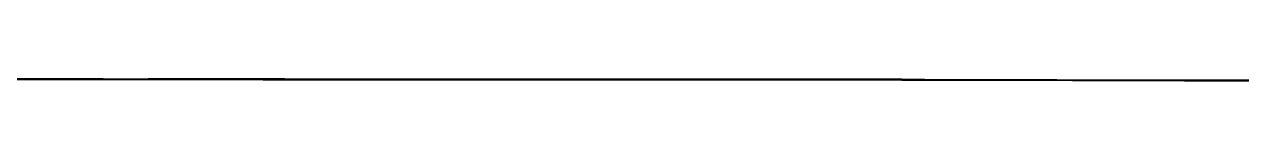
# Model space of a CAD drawing. Header units: metres. Extents: x -40 to 10883, y -681 to 2393.
# Drawn here: x 2683 to 5418, y 2385 to 2391 of the extents above; entities that cross this region are included whole.
import ezdxf

# ---------------------------------------------------------------- set-up
doc = ezdxf.new("R2010")
doc.units = ezdxf.units.M
for name, color, linetype in [('纵断面_渠底高程线', 3, 'Continuous'), ('纵断面_渠顶高程线', 1, 'Continuous'), ('纵断面_设计水位线', 5, 'Continuous')]:
    doc.layers.add(name, color=color, linetype=linetype)

msp = doc.modelspace()

# ---------------------------------------------------------------- linework, layer by layer
at = {"layer": '纵断面_渠底高程线'}
msp.add_lwpolyline([(2553.4, 2388.2), (2730, 2387.7), (2763.4, 2387.7), (2834.8, 2387.7), (2858.6, 2387.6), (2942.6, 2387.6), (2959.5, 2387.7), (2985.7, 2387.7), (3216.2, 2387.5), (3264.2, 2387.5), (3327.8, 2387.4), (3447.8, 2387.3), (3465.2, 2387.4), (3515, 2387.4), (3624.1, 2387.4), (3706.8, 2387.2), (3826.8, 2387.2), (3843.8, 2387.3), (3870, 2387.3), (3922.8, 2387.3), (3927.7, 2387.3), (4062.2, 2386.9), (4115, 2386.9), (4153.8, 2386.9), (4169.8, 2386.9), (4346, 2386.8), (4405, 2386.8), (4478.4, 2386.8), (4601.1, 2386.8), (4643.3, 2386.7), (4694.2, 2386.7), (4774.5, 2386.7), (5275, 2385.2), (5285.8, 2385.2), (5370.3, 2385.2), (5418.3, 2385.2)], dxfattribs=at)
at = {"layer": '纵断面_渠顶高程线'}
msp.add_lwpolyline([(2522.8, 2390.6), (2763.4, 2390.1), (2834.8, 2390.1), (2858.6, 2389.8), (2942.6, 2389.7), (2959.5, 2390), (2985.7, 2390), (3216.2, 2389.8), (3264.2, 2389.8), (3327.8, 2389.4), (3447.8, 2389.3), (3465.2, 2389.7), (3515, 2389.7), (3624.1, 2389.7), (3706.8, 2389.2), (3826.8, 2389.2), (3843.8, 2389.6), (3870, 2389.6), (3922.8, 2389.5), (4115, 2389.2), (4153.8, 2389.2), (4169.8, 2389.1), (4346, 2389.1), (4405, 2389.1), (4478.4, 2389.1), (4601.1, 2389), (4643.3, 2389), (4694.2, 2388.9), (5285.8, 2387.4), (5370.3, 2387.4), (5418.3, 2387.4)], dxfattribs=at)
at = {"layer": '纵断面_设计水位线'}
msp.add_lwpolyline([(2553.4, 2389.8), (2683.4, 2389.8), (2730, 2389.3), (2763.4, 2389.3), (2834.8, 2389.3), (2858.6, 2389.3), (2942.6, 2389.2), (2959.5, 2389.2), (2985.7, 2389.2), (3001.2, 2389.1), (3216.2, 2389), (3264.2, 2389), (3327.8, 2389), (3447.8, 2388.9), (3465.2, 2388.9), (3515, 2388.9), (3624.1, 2388.9), (3706.8, 2388.8), (3826.8, 2388.8), (3843.8, 2388.8), (3870, 2388.8), (3922.8, 2388.8), (3927.7, 2388.8), (4006.1, 2388.8), (4062.2, 2388.4), (4115, 2388.4), (4153.8, 2388.4), (4169.8, 2388.4), (4346, 2388.3), (4405, 2388.3), (4478.4, 2388.3), (4567.2, 2388.2), (4601.1, 2388.2), (4643.3, 2388.2), (4694.2, 2388.2), (4774.5, 2388.2), (5275, 2386.7), (5285.8, 2386.7), (5370.3, 2386.7), (5418.3, 2386.6)], dxfattribs=at)

doc.saveas('drawing.dxf')
